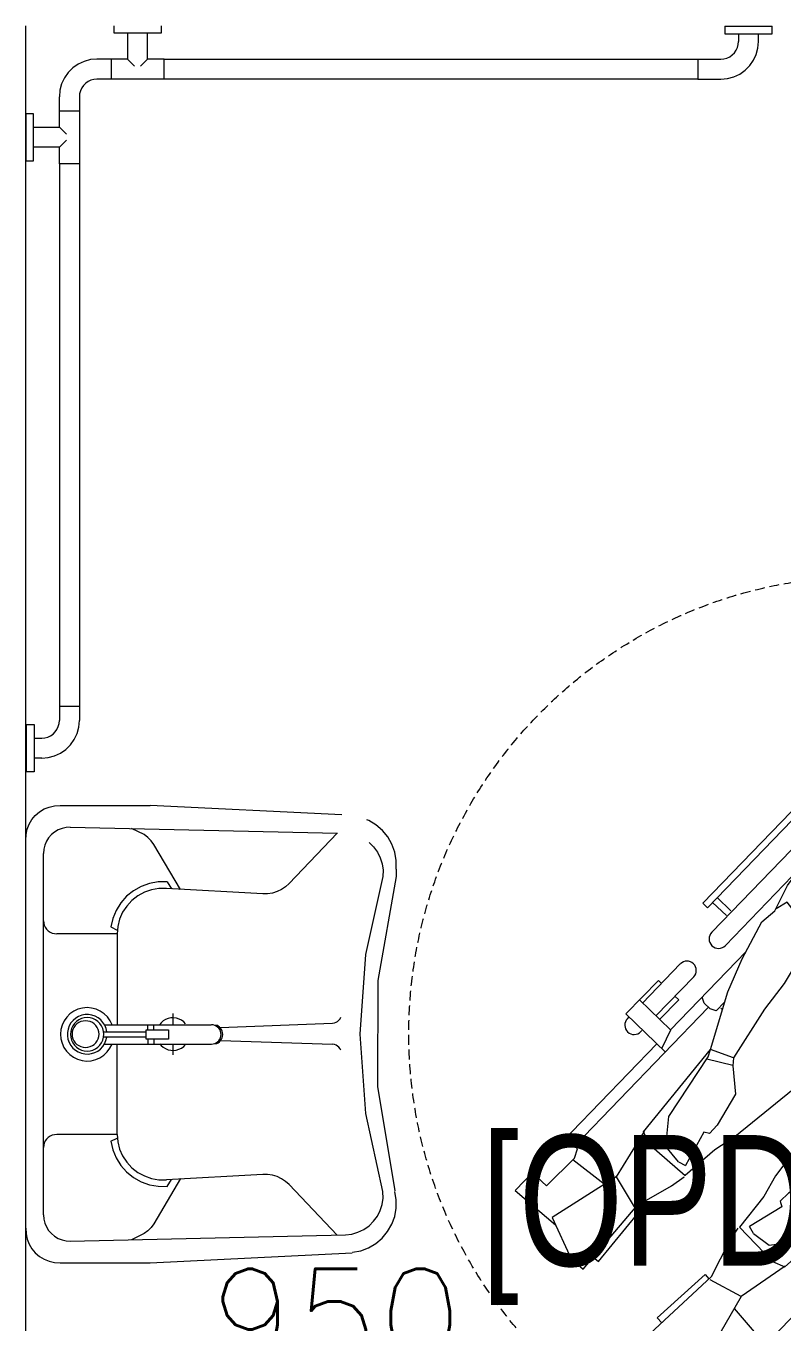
# Model space of a CAD drawing. Header units: millimetres. Extents: x -2143172 to 5255, y -610845 to 279739.
# Drawn here: x -1173454 to -1172297, y -574933 to -572948 of the extents above; entities that cross this region are included whole.
import ezdxf

# ---------------------------------------------------------------- set-up
doc = ezdxf.new("R2010")
doc.units = ezdxf.units.MM
doc.header["$LTSCALE"] = 30
doc.linetypes.add('TRATTEGGIATA', pattern=[0.75, 0.5, -0.25])
doc.layers.get('0').update_dxf_attribs({"lineweight": 5})
doc.layers.get('Defpoints').update_dxf_attribs({"lineweight": 5})
for name, color, linetype, lineweight in [('72_EGR_BASE_TEXT', 7, 'Continuous', 5), ('dims.', 152, 'Continuous', 5), ('LOADING', 163, 'Continuous', 5), ('SANIT', 250, 'Continuous', 5), ('Walls', 32, 'Continuous', 5)]:
    doc.layers.add(name, color=color, linetype=linetype, lineweight=lineweight)
doc.styles.add('SIMPLEX', font='SIMPLEX.shx', dxfattribs={"height": 150})
doc.styles.add('X3G_ENTITY_2587F9', font='swisscl.ttf', dxfattribs={"height": 200})
doc.dimstyles.new('Buk', dxfattribs={"dimtxt": 150, "dimasz": 50, "dimexe": 20, "dimexo": 25, "dimgap": 20, "dimtad": 1, "dimdec": 0, "dimrnd": 5, "dimdsep": 46, "dimtxsty": 'SIMPLEX', "dimcen": 0, "dimdle": 20, "dimclrd": 256, "dimclre": 256, "dimclrt": 256, "dimadec": 0, "dimazin": 0, "dimtfac": 0.0075, "dimtdec": 0, "dimtmove": 1, "dimatfit": 2, "dimldrblk": 'ARCHTICK', "dimfxl": 1, "dimtolj": 1, "dimtzin": 0, "dimlwd": -1, "dimlwe": -1, "dimarcsym": 0})

# ---------------------------------------------------------------- blocks, each defined once
blk = doc.blocks.new('*D575')
at = {"layer": 'Defpoints', "color": 0, "transparency": 16777216}
for p in [(-1172504, -575021.1), (-1173454, -575248.1), (-1172504, -575248.1)]:
    blk.add_point(p, dxfattribs=at)
at = {"layer": 'dims.', "linetype": 'Continuous', "transparency": 16777216}
for p, q in [((-1173454, -575223.1), (-1173454, -575001.1)), ((-1172504, -575223.1), (-1172504, -575001.1))]:
    blk.add_line(p, q, dxfattribs=at)
at = {"layer": 'dims.', "transparency": 16777216}
blk.add_line((-1173404, -575021.1), (-1172554, -575021.1), dxfattribs=at)
for points in [[(-1173404, -575012.7), (-1173404, -575029.4), (-1173454, -575021.1)], [(-1172554, -575012.7), (-1172554, -575029.4), (-1172504, -575021.1)]]:
    blk.add_solid(points, dxfattribs=at)
at = {"layer": 'dims.', "transparency": 16777216, "insert": (-1172979, -574926.1), "char_height": 150, "attachment_point": 5, "style": 'SIMPLEX'}
blk.add_mtext('\\A1;950', dxfattribs=at)
blk = doc.blocks.new('_ArchTick')
at = {"color": 0, "linetype": 'ByBlock', "const_width": 0.15}
blk.add_lwpolyline([(-0.5, -0.5), (0.5, 0.5)], dxfattribs=at)
blk = doc.blocks.new('Wheelchair')
for p, q in [((9688.8, 4580.4), (9636.3, 4519)), ((9688.8, 4580.4), (9913.2, 4363.8)), ((9695.9, 4532.4), (9716, 4554.1)), ((9647.3, 4524.1), (9584.2, 4494.7)), ((9709.9, 4426.2), (9647.3, 4524.1)), ((9695.9, 4532.4), (9738.4, 4489.9)), ((9762.6, 4492.4), (9766.7, 4505.2)), ((9584.2, 4494.7), (9568.2, 4476.7)), ((9698.4, 4444.2), (9735.9, 4492.5)), ((9738.4, 4489.9), (9752.5, 4485)), ((9752.5, 4485), (9762.6, 4492.4)), ((9968.8, 4285), (9757.7, 4488.8)), ((9568.2, 4476.7), (9665.9, 4393.6)), ((9586.8, 4461), (9580.1, 4453.2)), ((9580.1, 4453.2), (9656.4, 4390)), ((9709.9, 4426.2), (9663.7, 4398.5)), ((9779.1, 4383.2), (9709.9, 4426.2)), ((9900.5, 4350.6), (9959.2, 4411.4)), ((9951.7, 4408.7), (9954.5, 4406)), ((9959.2, 4411.4), (10010.4, 4361.2)), ((9656.4, 4390), (9661.8, 4397.1)), ((9665.9, 4393.6), (9695.8, 4341.1)), ((9933.8, 4386.5), (9932, 4388.3)), ((9934.6, 4342.8), (9980.6, 4390.4)), ((9975.8, 4385.5), (10035.6, 4327.8)), ((9452.6, 4357.1), (9469.8, 4373.8)), ((9469.8, 4373.8), (9557.2, 4280)), ((9759.9, 4375.2), (9711.9, 4320.3)), ((9759.9, 4375.2), (9778.4, 4384.2)), ((9778.4, 4384.2), (9904.8, 4281.6)), ((9426, 4292.7), (9452.6, 4357.1)), ((9486.4, 4356), (9493.9, 4363)), ((9493.9, 4363), (9560.4, 4289.7)), ((9732.8, 4330.6), (9756, 4349.7)), ((9756, 4349.7), (9802, 4345.5)), ((9802, 4345.5), (9893.6, 4285.1)), ((9934.3, 4342.8), (9906.5, 4356.1)), ((9950.7, 4359.5), (9980.6, 4330.3)), ((10015.9, 4307.3), (9956.1, 4365)), ((10010.4, 4361.2), (10005.8, 4356.5)), ((9695.8, 4341.1), (9709.9, 4321.7)), ((9732.8, 4330.6), (9727.3, 4319.9)), ((9934.7, 4342.9), (10054.3, 4227.4)), ((9980.6, 4330.3), (9986.1, 4336)), ((9751.1, 4275.1), (9711.9, 4320.3)), ((9778.1, 4291.7), (9727.3, 4319.9)), ((9371.6, 4248.8), (9430.7, 4303.9)), ((9526.6, 4234.6), (9426, 4292.7)), ((9560.4, 4289.7), (9553.6, 4283.9)), ((9775.8, 4283), (9778.1, 4291.7)), ((9890.5, 4287.2), (9880.7, 4247.5)), ((9966.8, 4282.3), (9975.4, 4291.3)), ((9975.4, 4291.3), (9984.9, 4294.4)), ((10121.6, 4286.3), (10128.5, 4293.5)), ((10121.6, 4286.3), (10499.3, 3921.8)), ((10128.5, 4293.5), (10506.2, 3929)), ((9526.6, 4234.6), (9552.2, 4282)), ((9557.2, 4280), (9611, 4252.4)), ((9770.8, 4244.3), (9751.1, 4275.1)), ((9789, 4271.5), (9775.8, 4283)), ((9836.1, 4243.1), (9789, 4271.5)), ((9891.8, 4246.6), (9904.8, 4281.6)), ((9893.6, 4285.1), (9904.8, 4281.6)), ((9904.8, 4281.6), (9992.8, 4255.2)), ((9964, 4272.7), (9966.8, 4282.3)), ((9977.3, 4259.9), (9964, 4272.7)), ((10489.5, 3888.5), (10084.1, 4279.7)), ((10129.9, 4278.3), (10109.5, 4257.2)), ((10137.1, 4271.4), (10116.7, 4250.3)), ((9371.6, 4248.8), (9598.1, 4034.2)), ((9611, 4252.4), (9631.1, 4239.2)), ((9879.4, 4247.6), (9836.1, 4243.1)), ((9891.8, 4246.6), (9879.4, 4247.6)), ((9966.5, 4198.9), (9891.8, 4246.6)), ((9967.7, 4265.7), (9965.5, 4263.4)), ((9992.8, 4255.2), (10043.4, 4233.2)), ((10183.1, 4143.7), (10063.9, 4258.7)), ((9419.9, 4243.9), (9399.1, 4222.7)), ((9419.9, 4243.9), (9464.3, 4203.2)), ((9508.1, 4245.3), (9461.6, 4205.7)), ((9572.7, 4167.4), (9526.6, 4234.6)), ((9579.9, 4186.9), (9632.5, 4237.3)), ((9679.4, 4200.1), (9632.5, 4237.3)), ((9989.6, 3975.8), (9770.8, 4244.3)), ((10043.4, 4233.2), (10099.8, 4203.2)), ((9623.1, 4216), (9605.2, 4191.9)), ((9623.1, 4216), (9633.6, 4221.9)), ((9664, 4172.4), (9633.6, 4221.9)), ((9469.8, 4189.4), (9462.9, 4179)), ((9464.3, 4203.2), (9469.8, 4189.4)), ((9579.9, 4186.9), (9571.7, 4168)), ((9605.2, 4191.9), (9611.4, 4146.2)), ((9711.1, 4181.9), (9679.4, 4200.1)), ((10005.5, 4168.6), (9966.5, 4198.9)), ((10099.8, 4203.2), (10116.9, 4183)), ((9462.9, 4179), (9450.3, 4174.3)), ((9679.2, 3982.3), (9466.2, 4184.1)), ((9571.7, 4168), (9679.8, 4046.3)), ((9672.6, 4175.1), (9664, 4172.4)), ((9684.7, 4162.4), (9672.6, 4175.1)), ((9989.1, 3975.3), (9711.1, 4181.9)), ((10047.5, 4143.9), (10005.5, 4168.6)), ((10116.9, 4183), (10155.6, 4163.8)), ((10130.2, 4164), (10120, 4181.2)), ((9715.1, 4116.7), (9684.7, 4162.4)), ((10087.4, 4131), (10130.2, 4164)), ((10155.6, 4163.8), (10251.2, 4093.6)), ((9611.4, 4146.2), (9675.8, 4057.3)), ((9851.9, 4142.1), (9833.2, 4122.2)), ((9849, 4139.2), (9835.9, 4124.9)), ((10087.4, 4131), (10047.5, 4143.9)), ((10135, 4071.7), (10087.4, 4131)), ((9712.6, 4073.2), (9715.1, 4116.7)), ((9816.8, 4105.4), (9835.9, 4124.9)), ((10204.7, 4088.4), (10101.2, 3978.7)), ((10251.2, 4093.6), (10204.7, 4088.4)), ((10251.2, 4093.6), (10275.8, 4069.8)), ((9673.6, 4060.4), (9712.8, 4071.9)), ((9714.2, 4060.8), (9712.6, 4073.2)), ((10097.7, 4073.5), (9997.2, 3968.1)), ((10187.6, 4070.2), (10097.7, 4073.5)), ((10275.8, 4069.8), (10283, 4047)), ((9675.8, 4057.3), (9679.8, 4046.3)), ((9714.2, 4060.8), (9679.8, 4046.3)), ((9765.1, 3988.4), (9714.2, 4060.8)), ((9610.7, 4047.5), (9552.6, 3986.2)), ((9619.9, 4014.1), (9605.4, 4041.3)), ((9679.8, 4046.3), (9710.1, 3959.6)), ((10281.4, 4032.7), (10176, 3886.7)), ((10283, 4047), (10281.4, 4032.7)), ((10469.2, 3867.5), (10283.1, 4047.1)), ((9576.3, 4012.7), (9574.4, 4014.4)), ((9619.9, 4013.8), (9574.4, 3965.8)), ((9619.9, 4013.8), (9740.6, 3899.4)), ((10271, 4018.3), (10309.2, 3981.4)), ((9554.9, 3993.8), (9557.7, 3991.1)), ((9659, 3934.2), (9598.7, 3991.4)), ((9604, 3997), (9634.5, 3968.4)), ((9797.1, 3950.8), (9765.1, 3988.4)), ((10294.8, 3967.5), (10259.1, 4001.9)), ((9552.6, 3986.2), (9605, 3937.3)), ((9579.2, 3970.8), (9639.5, 3913.6)), ((9634.5, 3968.4), (9629, 3962.7)), ((9673.3, 3975.3), (9670.6, 3965.7)), ((9681.9, 3984.4), (9673.3, 3975.3)), ((9691.3, 3987.6), (9681.9, 3984.4)), ((9704.7, 3974.8), (9691.3, 3987.6)), ((9698.5, 3984.2), (9700.7, 3986.4)), ((9989.1, 3975.3), (9986.9, 3977.9)), ((10002.4, 3961.7), (9989.1, 3975.3)), ((10003.8, 3963), (10017, 3972.2)), ((10017, 3972.2), (10055.4, 3976.6)), ((10055.4, 3976.6), (10092.1, 3970.4)), ((10101.2, 3978.7), (10059.8, 3939.5)), ((10101.2, 3978.7), (10167.6, 3911)), ((10310.6, 3982.9), (10291.2, 3962.7)), ((10389.2, 3907.1), (10310.6, 3982.9)), ((9710.1, 3959.6), (9734.3, 3910)), ((9823.7, 3909.9), (9797.1, 3950.8)), ((9896.3, 3862.9), (9997.1, 3968)), ((10002.4, 3961.7), (9993.9, 3948)), ((9997.1, 3968.1), (9995.9, 3966.7)), ((10002.4, 3961.7), (10003.2, 3962.2)), ((10291.2, 3962.7), (10369.7, 3886.9)), ((9605, 3937.3), (9609.5, 3942)), ((9993.9, 3948), (9991.2, 3909.5)), ((10491.3, 3929.5), (10470.9, 3908.4)), ((10499.3, 3921.8), (10506.2, 3929)), ((9734.3, 3910), (9766.8, 3855.1)), ((9838.4, 3870.6), (9823.7, 3909.9)), ((9991.2, 3909.5), (9999, 3873.1)), ((9991.2, 3863.6), (10028.5, 3906.8)), ((10369.7, 3886.9), (10389.2, 3907.1)), ((9830, 3774.5), (9709.7, 3888.4)), ((9838.4, 3870.6), (9807.3, 3826.4)), ((9899.8, 3825.8), (9838.4, 3870.6)), ((9689.7, 3867.2), (10098.6, 3479.7)), ((9766.8, 3855.1), (9787.8, 3838.9)), ((9886.2, 3755.3), (9991.2, 3863.6)), ((9903.6, 3773.2), (9896.3, 3862.9)), ((9991.2, 3863.6), (10061.7, 3800.3)), ((9684.7, 3829.6), (9677.9, 3822.3)), ((9684.7, 3829.6), (10065.8, 3468.5)), ((9693.1, 3821.6), (9713.3, 3842.9)), ((9700.4, 3814.7), (9720.5, 3836)), ((9787.8, 3838.9), (9808.6, 3801)), ((9807.3, 3826.4), (9789.7, 3835.8)), ((9677.9, 3822.3), (10058.9, 3461.2)), ((9808.6, 3801), (9883.1, 3708.7)), ((9945.2, 3681.2), (10086.4, 3793)), ((9883.1, 3708.7), (9886.2, 3755.3)), ((9883.1, 3708.7), (9907.9, 3685.2)), ((9959.2, 3692.3), (9997.7, 3655.7)), ((10011, 3670.7), (9975, 3704.8)), ((9907.9, 3685.2), (9931, 3679)), ((10118.7, 3500.9), (9930.9, 3678.8)), ((9931, 3679), (9945.2, 3681.2)), ((9996.3, 3654.2), (10015.6, 3674.6)), ((10015.6, 3674.6), (10094.8, 3599.5)), ((10075.5, 3579.1), (9996.3, 3654.2)), ((10094.8, 3599.5), (10075.5, 3579.1)), ((10057.7, 3476.1), (10077.9, 3497.4)), ((10065.8, 3468.5), (10058.9, 3461.2))]:
    blk.add_line(p, q)
at = {"color": 30, "linetype": 'TRATTEGGIATA'}
blk.add_circle((9928.9, 4043.3), 700, dxfattribs=at)
for centre, radius, start, end in [((9941.8, 4398.5), 14.2, 46.0147, 226.0147), ((10025.7, 4317.5), 14.2, 226.0147, 46.0147), ((10074, 4269.2), 14.6, 46.0147, 226.0147), ((9564.6, 4004.1), 14.2, 46.5424, 226.5424), ((9694.4, 4260), 626.4, 320.2511, 335.2615), ((9694.4, 4260), 616.4, 321.5411, 333.0972), ((9649.3, 3923.9), 14.2, 226.5424, 46.5424), ((10097.1, 3872.9), 80.1, 316.0147, 28.3763), ((9699.7, 3877.8), 14.6, 46.5424, 226.5424), ((10479.4, 3878), 14.6, 226.0147, 46.0147), ((10096.6, 3872.4), 80.1, 244.1807, 316.5424), ((9692, 4257.4), 626.4, 297.2956, 312.306), ((9692, 4257.4), 616.4, 299.4599, 311.0159), ((10108.7, 3490.3), 14.6, 226.5424, 46.5424)]:
    blk.add_arc(centre, radius, start, end)

msp = doc.modelspace()

# ---------------------------------------------------------------- linework, layer by layer
at = {"layer": 'SANIT'}
for p, q in [((-1173319.2, -572959.8, 0.1), (-1173319.2, -572948.1, 0.1)), ((-1173247.2, -572959.8, 0.1), (-1173319.2, -572959.8, 0.1)), ((-1173298.5, -572959.8, 0.1), (-1173298.5, -572999.2, 0.1)), ((-1173267.9, -572999.2, 0.1), (-1173267.9, -572959.8, 0.1)), ((-1173247.2, -572948.1, 0.1), (-1173247.2, -572959.8, 0.1)), ((-1172384.1, -572948.9, 0.1), (-1172312.1, -572948.9, 0.1)), ((-1172384.1, -572948.9, 0.1), (-1172384.1, -572960.6, 0.1)), ((-1172384.1, -572960.6, 0.1), (-1172312.1, -572960.6, 0.1)), ((-1172363.4, -572960.6, 0.1), (-1172363.4, -572972.3, 0.1)), ((-1172332.8, -572972.3, 0.1), (-1172332.8, -572960.6, 0.1)), ((-1172312.1, -572960.6, 0.1), (-1172312.1, -572948.9, 0.1)), ((-1172367, -572985.8, 0.1), (-1172365, -572981.5, 0.1)), ((-1172365, -572981.5, 0.1), (-1172363.8, -572976.9, 0.1)), ((-1172363.8, -572976.9, 0.1), (-1172363.4, -572972.3, 0.1)), ((-1172333.6, -572982.3, 0.1), (-1172332.8, -572972.3, 0.1)), ((-1173355.3, -573000.1, 0.1), (-1173365, -573002.7, 0.1)), ((-1173345.3, -572999.2, 0.1), (-1173355.3, -573000.1, 0.1)), ((-1173323.7, -572999.2, 0.1), (-1173345.3, -572999.2, 0.1)), ((-1173323.7, -572999.2, 0.1), (-1173323.7, -573029.8, 0.1)), ((-1173298.5, -572999.2, 0.1), (-1173323.7, -572999.2, 0.1)), ((-1173298.5, -572999.2, 0.1), (-1173287.7, -573010, 0.1)), ((-1173267.9, -572999.2, 0.1), (-1173278.7, -573010, 0.1)), ((-1173242.7, -572999.2, 0.1), (-1173267.9, -572999.2, 0.1)), ((-1173242.7, -573029.8, 0.1), (-1173242.7, -572999.2, 0.1)), ((-1173242.7, -572999.2, 0.1), (-1172425.5, -572999.3, 0.1)), ((-1172425.5, -572999.3, 0.1), (-1172425.5, -573029.9, 0.1)), ((-1172425.5, -572999.3, 0.1), (-1172390.4, -572999.3, 0.1)), ((-1172390.4, -572999.3, 0.1), (-1172385.7, -572998.8, 0.1)), ((-1172385.7, -572998.8, 0.1), (-1172381.1, -572997.6, 0.1)), ((-1172381.1, -572997.6, 0.1), (-1172376.9, -572995.6, 0.1)), ((-1172376.9, -572995.6, 0.1), (-1172373, -572992.9, 0.1)), ((-1172373, -572992.9, 0.1), (-1172369.7, -572989.6, 0.1)), ((-1172369.7, -572989.6, 0.1), (-1172367, -572985.8, 0.1)), ((-1172346.2, -573009.3, 0.1), (-1172340.5, -573001.1, 0.1)), ((-1172340.5, -573001.1, 0.1), (-1172336.2, -572992, 0.1)), ((-1172336.2, -572992, 0.1), (-1172333.6, -572982.3, 0.1)), ((-1173389.4, -573019.8, 0.1), (-1173395.2, -573028, 0.1)), ((-1173382.3, -573012.7, 0.1), (-1173389.4, -573019.8, 0.1)), ((-1173374.1, -573007, 0.1), (-1173382.3, -573012.7, 0.1)), ((-1173365, -573002.7, 0.1), (-1173374.1, -573007, 0.1)), ((-1172361.6, -573022.1, 0.1), (-1172353.3, -573016.4, 0.1)), ((-1172353.3, -573016.4, 0.1), (-1172346.2, -573009.3, 0.1)), ((-1173399.4, -573037.1, 0.1), (-1173402, -573046.8, 0.1)), ((-1173395.2, -573028, 0.1), (-1173399.4, -573037.1, 0.1)), ((-1173366, -573039.5, 0.1), (-1173368.7, -573043.3, 0.1)), ((-1173362.6, -573036.2, 0.1), (-1173366, -573039.5, 0.1)), ((-1173358.8, -573033.5, 0.1), (-1173362.6, -573036.2, 0.1)), ((-1173354.5, -573031.5, 0.1), (-1173358.8, -573033.5, 0.1)), ((-1173350, -573030.3, 0.1), (-1173354.5, -573031.5, 0.1)), ((-1173345.3, -573029.8, 0.1), (-1173350, -573030.3, 0.1)), ((-1172425.5, -573029.9, 0.1), (-1173345.3, -573029.8, 0.1)), ((-1172425.5, -573029.9, 0.1), (-1172390.4, -573029.9, 0.1)), ((-1172390.4, -573029.9, 0.1), (-1172380.4, -573029, 0.1)), ((-1172380.4, -573029, 0.1), (-1172370.7, -573026.4, 0.1)), ((-1172370.7, -573026.4, 0.1), (-1172361.6, -573022.1, 0.1)), ((-1173402, -573046.8, 0.1), (-1173402.9, -573056.8, 0.1)), ((-1173402.9, -573078.4, 0.1), (-1173402.9, -573056.8, 0.1)), ((-1173371.9, -573052.2, 0.1), (-1173372.3, -573056.8, 0.1)), ((-1173372.3, -573056.8, 0.1), (-1173372.3, -573159.4, 0.1)), ((-1173370.7, -573047.6, 0.1), (-1173371.9, -573052.2, 0.1)), ((-1173368.7, -573043.3, 0.1), (-1173370.7, -573047.6, 0.1)), ((-1173402.9, -573103.6, 0.1), (-1173402.9, -573078.4, 0.1)), ((-1173402.9, -573078.4, 0.1), (-1173372.3, -573078.4, 0.1)), ((-1173442.3, -573082.9, 0.1), (-1173454, -573082.9, 0.1)), ((-1173454, -573082.9, 0.1), (-1173454, -573154.9, 0.1)), ((-1173442.3, -573154.9, 0.1), (-1173442.3, -573082.9, 0.1)), ((-1173442.3, -573103.6, 0.1), (-1173402.9, -573103.6, 0.1)), ((-1173402.9, -573103.6, 0.1), (-1173392.1, -573114.4, 0.1)), ((-1173402.9, -573134.2, 0.1), (-1173442.3, -573134.2, 0.1)), ((-1173402.9, -573134.2, 0.1), (-1173392.1, -573123.4, 0.1)), ((-1173402.9, -573159.4, 0.1), (-1173402.9, -573134.2, 0.1)), ((-1173454, -573154.9, 0.1), (-1173442.3, -573154.9, 0.1)), ((-1173372.3, -573159.4, 0.1), (-1173402.9, -573159.4, 0.1)), ((-1173402.9, -573159.4, 0.1), (-1173402.9, -573990.2, 0.1)), ((-1173372.3, -573159.4, 0.1), (-1173372.3, -573990.2, 0.1)), ((-1173402.9, -573990.2, 0.1), (-1173402.9, -574011.8, 0.1)), ((-1173372.3, -573990.2, 0.1), (-1173402.7, -573990.2, 0.1)), ((-1173372.3, -573990.2, 0.1), (-1173372.3, -574011.8, 0.1)), ((-1173403.3, -574016.5, 0.1), (-1173402.9, -574011.8, 0.1)), ((-1173373.2, -574021.8, 0.1), (-1173372.3, -574011.8, 0.1)), ((-1173453.3, -574090.1, 0.1), (-1173453.3, -574018.1, 0.1)), ((-1173453.3, -574018.1, 0.1), (-1173441.6, -574018.1, 0.1)), ((-1173441.6, -574018.1, 0.1), (-1173441.6, -574090.1, 0.1)), ((-1173416.4, -574035.2, 0.1), (-1173412.5, -574032.5, 0.1)), ((-1173412.5, -574032.5, 0.1), (-1173409.2, -574029.1, 0.1)), ((-1173409.2, -574029.1, 0.1), (-1173406.5, -574025.3, 0.1)), ((-1173406.5, -574025.3, 0.1), (-1173404.5, -574021, 0.1)), ((-1173404.5, -574021, 0.1), (-1173403.3, -574016.5, 0.1)), ((-1173380, -574040.6, 0.1), (-1173375.8, -574031.5, 0.1)), ((-1173375.8, -574031.5, 0.1), (-1173373.2, -574021.8, 0.1)), ((-1173441.6, -574038.8, 0.1), (-1173429.9, -574038.8, 0.1)), ((-1173429.9, -574038.8, 0.1), (-1173425.2, -574038.4, 0.1)), ((-1173425.2, -574038.4, 0.1), (-1173420.7, -574037.2, 0.1)), ((-1173420.7, -574037.2, 0.1), (-1173416.4, -574035.2, 0.1)), ((-1173392.9, -574055.9, 0.1), (-1173385.8, -574048.8, 0.1)), ((-1173385.8, -574048.8, 0.1), (-1173380, -574040.6, 0.1)), ((-1173429.9, -574069.4, 0.1), (-1173441.6, -574069.4, 0.1)), ((-1173429.9, -574069.4, 0.1), (-1173419.9, -574068.5, 0.1)), ((-1173419.9, -574068.5, 0.1), (-1173410.2, -574065.9, 0.1)), ((-1173410.2, -574065.9, 0.1), (-1173401.1, -574061.7, 0.1)), ((-1173401.1, -574061.7, 0.1), (-1173392.9, -574055.9, 0.1)), ((-1173441.6, -574090.1, 0.1), (-1173453.3, -574090.1, 0.1)), ((-1173439.7, -574157, 0.1), (-1173433.3, -574151.5, 0.1)), ((-1173433.3, -574151.5, 0.1), (-1173426.2, -574147.2, 0.1)), ((-1173426.2, -574147.2, 0.1), (-1173418.4, -574144.2, 0.1)), ((-1173418.4, -574144.2, 0.1), (-1173410.1, -574142.4, 0.1)), ((-1173410.1, -574142.4, 0.1), (-1173401.7, -574142, 0.1)), ((-1173401.7, -574142, 0.1), (-1173263.7, -574142, 0.1)), ((-1172970.3, -574156.4, 0.1), (-1173263.7, -574142, 0.1)), ((-1173452.2, -574178.2, 0.1), (-1173449.3, -574170.5, 0.1)), ((-1173449.3, -574170.5, 0.1), (-1173445.1, -574163.3, 0.1)), ((-1173445.1, -574163.3, 0.1), (-1173439.7, -574157, 0.1)), ((-1172929.4, -574164.9, 0.1), (-1172932.2, -574163.9, 0.1)), ((-1172918.3, -574171.5, 0.1), (-1172929.4, -574164.9, 0.1)), ((-1172908.4, -574180, 0.1), (-1172918.3, -574171.5, 0.1)), ((-1173454, -574194.7, 0.1), (-1173453.8, -574186.4, 0.1)), ((-1173453.8, -574186.4, 0.1), (-1173452.2, -574178.2, 0.1)), ((-1173419.3, -574191.3, 0.1), (-1173422.7, -574196.7, 0.1)), ((-1173415.1, -574186.5, 0.1), (-1173419.3, -574191.3, 0.1)), ((-1173410.2, -574182.5, 0.1), (-1173415.1, -574186.5, 0.1)), ((-1173404.8, -574179.2, 0.1), (-1173410.2, -574182.5, 0.1)), ((-1173398.8, -574176.9, 0.1), (-1173404.8, -574179.2, 0.1)), ((-1173392.6, -574175.5, 0.1), (-1173398.8, -574176.9, 0.1)), ((-1173386.3, -574175.1, 0.1), (-1173392.6, -574175.5, 0.1)), ((-1173386.3, -574175.1, 0.1), (-1172977.1, -574184.2, 0.1)), ((-1173272.9, -574186.5, 0.1), (-1173292.3, -574177.2, 0.1)), ((-1173267.3, -574190.7, 0.1), (-1173272.9, -574186.5, 0.1)), ((-1173262.4, -574195.8, 0.1), (-1173267.3, -574190.7, 0.1)), ((-1172977.6, -574184.2, 0.1), (-1173051.4, -574261.5, 0.1)), ((-1172900.2, -574190, 0.1), (-1172908.4, -574180, 0.1)), ((-1172893.8, -574201.2, 0.1), (-1172900.2, -574190, 0.1)), ((-1173426.6, -574208.8, 0.1), (-1173427.2, -574215.1, 0.1)), ((-1173425.1, -574202.6, 0.1), (-1173426.6, -574208.8, 0.1)), ((-1173422.7, -574196.7, 0.1), (-1173425.1, -574202.6, 0.1)), ((-1173258.4, -574201.5, 0.1), (-1173262.4, -574195.8, 0.1)), ((-1173217.4, -574270.7, 0.1), (-1173258.4, -574201.5, 0.1)), ((-1172928.9, -574198.5, 0.1), (-1172921.9, -574205.3, 0.1)), ((-1172921.9, -574205.3, 0.1), (-1172916.1, -574213.2, 0.1)), ((-1172889.4, -574213.4, 0.1), (-1172893.8, -574201.2, 0.1)), ((-1173427.2, -574768.6, 0.1), (-1173427.2, -574215.1, 0.1)), ((-1172916.1, -574213.2, 0.1), (-1172911.7, -574221.9, 0.1)), ((-1172911.7, -574221.9, 0.1), (-1172908.8, -574231.1, 0.1)), ((-1172908.8, -574231.1, 0.1), (-1172907.4, -574240.7, 0.1)), ((-1172887.2, -574226.2, 0.1), (-1172889.4, -574213.4, 0.1)), ((-1172887.2, -574239.2, 0.1), (-1172887.2, -574226.2, 0.1)), ((-1172907.6, -574250.5, 0.1), (-1172934.1, -574369.8, 0.1)), ((-1172887.3, -574250.4, 0.1), (-1172915.2, -574410, 0.1)), ((-1172907.4, -574240.7, 0.1), (-1172907.6, -574250.5, 0.1)), ((-1172887.2, -574239.2, 0.1), (-1172887.3, -574250.4, 0.1)), ((-1173277.6, -574265.9, 0.1), (-1173289.4, -574272.5, 0.1)), ((-1173264.9, -574261.3, 0.1), (-1173277.6, -574265.9, 0.1)), ((-1173261.9, -574270.9, 0.1), (-1173272.8, -574274.7, 0.1)), ((-1173251.5, -574258.9, 0.1), (-1173264.9, -574261.3, 0.1)), ((-1173250.5, -574268.8, 0.1), (-1173261.9, -574270.9, 0.1)), ((-1173238, -574258.7, 0.1), (-1173251.5, -574258.9, 0.1)), ((-1173238.9, -574268.7, 0.1), (-1173250.5, -574268.8, 0.1)), ((-1173091.6, -574277.1, 0.1), (-1173238.9, -574268.7, 0.1)), ((-1173238, -574258.7, 0.1), (-1173231.2, -574269.2, 0.1)), ((-1173063, -574270.6, 0.1), (-1173069.7, -574273.7, 0.1)), ((-1173056.9, -574266.4, 0.1), (-1173063, -574270.6, 0.1)), ((-1173051.4, -574261.5, 0.1), (-1173056.9, -574266.4, 0.1)), ((-1173308.8, -574291, 0.1), (-1173315.9, -574302.4, 0.1)), ((-1173299.9, -574280.9, 0.1), (-1173308.8, -574291, 0.1)), ((-1173289.4, -574272.5, 0.1), (-1173299.9, -574280.9, 0.1)), ((-1173292, -574287.3, 0.1), (-1173299.8, -574295.8, 0.1)), ((-1173283, -574280.2, 0.1), (-1173292, -574287.3, 0.1)), ((-1173272.8, -574274.7, 0.1), (-1173283, -574280.2, 0.1)), ((-1173084.2, -574277, 0.1), (-1173091.6, -574277.1, 0.1)), ((-1173076.8, -574275.9, 0.1), (-1173084.2, -574277, 0.1)), ((-1173069.7, -574273.7, 0.1), (-1173076.8, -574275.9, 0.1)), ((-1173315.9, -574302.4, 0.1), (-1173321, -574314.8, 0.1)), ((-1173306.1, -574305.4, 0.1), (-1173310.7, -574315.8, 0.1)), ((-1173299.8, -574295.8, 0.1), (-1173306.1, -574305.4, 0.1)), ((-1173427.2, -574318.3, 0.1), (-1173426.8, -574321.8, 0.1)), ((-1173426.8, -574321.8, 0.1), (-1173425.9, -574325.1, 0.1)), ((-1173425.9, -574325.1, 0.1), (-1173424.4, -574328.3, 0.1)), ((-1173424.4, -574328.3, 0.1), (-1173422.4, -574331.1, 0.1)), ((-1173422.4, -574331.1, 0.1), (-1173419.9, -574333.6, 0.1)), ((-1173321, -574314.8, 0.1), (-1173323.9, -574327.8, 0.1)), ((-1173323.9, -574327.8, 0.1), (-1173314.3, -574332.8, 0.1)), ((-1173313.5, -574326.9, 0.1), (-1173314.5, -574338.3, 0.1)), ((-1173310.7, -574315.8, 0.1), (-1173313.5, -574326.9, 0.1)), ((-1173419.9, -574333.6, 0.1), (-1173417, -574335.6, 0.1)), ((-1173417, -574335.6, 0.1), (-1173413.8, -574337.1, 0.1)), ((-1173413.8, -574337.1, 0.1), (-1173410.4, -574338, 0.1)), ((-1173410.4, -574338, 0.1), (-1173406.9, -574338.3, 0.1)), ((-1173314.5, -574338.3, 0.1), (-1173406.9, -574338.3, 0.1)), ((-1173314.5, -574338.3, 0.1), (-1173314.5, -574477.5, 0.1)), ((-1172934.1, -574369.8, 0.1), (-1172943, -574491.7, 0.1)), ((-1172915.2, -574410, 0.1), (-1172916, -574572.1, 0.1)), ((-1173391.6, -574465.8, 0.1), (-1173395.6, -574471.6, 0.1)), ((-1173386.6, -574460.8, 0.1), (-1173391.6, -574465.8, 0.1)), ((-1173380.8, -574456.8, 0.1), (-1173386.6, -574460.8, 0.1)), ((-1173377.9, -574467.4, 0.1), (-1173381.9, -574470.8, 0.1)), ((-1173374.4, -574453.8, 0.1), (-1173380.8, -574456.8, 0.1)), ((-1173373.4, -574464.8, 0.1), (-1173377.9, -574467.4, 0.1)), ((-1173373, -574469.9, 0.1), (-1173376.6, -574472.5, 0.1)), ((-1173367.6, -574451.9, 0.1), (-1173374.4, -574453.8, 0.1)), ((-1173368.6, -574462.9, 0.1), (-1173373.4, -574464.8, 0.1)), ((-1173369, -574468, 0.1), (-1173373, -574469.9, 0.1)), ((-1173364.7, -574466.9, 0.1), (-1173369, -574468, 0.1)), ((-1173363.5, -574462, 0.1), (-1173368.6, -574462.9, 0.1)), ((-1173360.5, -574451.3, 0.1), (-1173367.6, -574451.9, 0.1)), ((-1173360.3, -574466.5, 0.1), (-1173364.7, -574466.9, 0.1)), ((-1173358.3, -574461.9, 0.1), (-1173363.5, -574462, 0.1)), ((-1173353.5, -574451.9, 0.1), (-1173360.5, -574451.3, 0.1)), ((-1173355.9, -574466.9, 0.1), (-1173360.3, -574466.5, 0.1)), ((-1173353.1, -574462.7, 0.1), (-1173358.3, -574461.9, 0.1)), ((-1173351.7, -574468, 0.1), (-1173355.9, -574466.9, 0.1)), ((-1173346.6, -574453.7, 0.1), (-1173353.5, -574451.9, 0.1)), ((-1173348.2, -574464.3, 0.1), (-1173353.1, -574462.7, 0.1)), ((-1173347.7, -574469.9, 0.1), (-1173351.7, -574468, 0.1)), ((-1173343.7, -574466.8, 0.1), (-1173348.2, -574464.3, 0.1)), ((-1173344, -574472.5, 0.1), (-1173347.7, -574469.9, 0.1)), ((-1173340.2, -574456.6, 0.1), (-1173346.6, -574453.7, 0.1)), ((-1173339.6, -574470, 0.1), (-1173343.7, -574466.8, 0.1)), ((-1173334.4, -574460.6, 0.1), (-1173340.2, -574456.6, 0.1)), ((-1173336.1, -574473.9, 0.1), (-1173339.6, -574470, 0.1)), ((-1173329.3, -574465.5, 0.1), (-1173334.4, -574460.6, 0.1)), ((-1173325.2, -574471.3, 0.1), (-1173329.3, -574465.5, 0.1)), ((-1173240.3, -574469.5, 0.1), (-1173243.9, -574471.7, 0.1)), ((-1173236.3, -574467.9, 0.1), (-1173240.3, -574469.5, 0.1)), ((-1173232.2, -574467.1, 0.1), (-1173236.3, -574467.9, 0.1)), ((-1173228, -574466.9, 0.1), (-1173232.2, -574467.1, 0.1)), ((-1173229, -574460.1, 0.1), (-1173229, -574477.5, 0.1)), ((-1173223.7, -574467.4, 0.1), (-1173228, -574466.9, 0.1)), ((-1173219.7, -574468.7, 0.1), (-1173223.7, -574467.4, 0.1)), ((-1173215.9, -574470.6, 0.1), (-1173219.7, -574468.7, 0.1)), ((-1172975, -574470.5, 0.1), (-1172973.2, -574468.3, 0.1)), ((-1172973.2, -574468.3, 0.1), (-1172971.9, -574465.9, 0.1)), ((-1173400.5, -574484.8, 0.1), (-1173401.2, -574491.9, 0.1)), ((-1173398.6, -574478, 0.1), (-1173400.5, -574484.8, 0.1)), ((-1173395.6, -574471.6, 0.1), (-1173398.6, -574478, 0.1)), ((-1173390.5, -574489.2, 0.1), (-1173390.6, -574494.4, 0.1)), ((-1173389.6, -574484.1, 0.1), (-1173390.5, -574489.2, 0.1)), ((-1173387.8, -574479.3, 0.1), (-1173389.6, -574484.1, 0.1)), ((-1173385.2, -574474.8, 0.1), (-1173387.8, -574479.3, 0.1)), ((-1173385.3, -574487.7, 0.1), (-1173385.7, -574492.1, 0.1)), ((-1173384.1, -574483.4, 0.1), (-1173385.3, -574487.7, 0.1)), ((-1173381.9, -574470.8, 0.1), (-1173385.2, -574474.8, 0.1)), ((-1173382.3, -574479.3, 0.1), (-1173384.1, -574483.4, 0.1)), ((-1173383.2, -574488.3, 0.1), (-1173383.5, -574491.9, 0.1)), ((-1173382.2, -574484.9, 0.1), (-1173383.2, -574488.3, 0.1)), ((-1173379.7, -574475.6, 0.1), (-1173382.3, -574479.3, 0.1)), ((-1173380.7, -574481.7, 0.1), (-1173382.2, -574484.9, 0.1)), ((-1173378.6, -574478.8, 0.1), (-1173380.7, -574481.7, 0.1)), ((-1173376.6, -574472.5, 0.1), (-1173379.7, -574475.6, 0.1)), ((-1173376.1, -574476.2, 0.1), (-1173378.6, -574478.8, 0.1)), ((-1173373.1, -574474.2, 0.1), (-1173376.1, -574476.2, 0.1)), ((-1173369.8, -574472.7, 0.1), (-1173373.1, -574474.2, 0.1)), ((-1173366.3, -574471.8, 0.1), (-1173369.8, -574472.7, 0.1)), ((-1173362.8, -574471.5, 0.1), (-1173366.3, -574471.8, 0.1)), ((-1173359.2, -574471.8, 0.1), (-1173362.8, -574471.5, 0.1)), ((-1173355.7, -574472.7, 0.1), (-1173359.2, -574471.8, 0.1)), ((-1173352.4, -574474.2, 0.1), (-1173355.7, -574472.7, 0.1)), ((-1173349.4, -574476.2, 0.1), (-1173352.4, -574474.2, 0.1)), ((-1173346.9, -574478.8, 0.1), (-1173349.4, -574476.2, 0.1)), ((-1173344.8, -574481.7, 0.1), (-1173346.9, -574478.8, 0.1)), ((-1173343.3, -574484.9, 0.1), (-1173344.8, -574481.7, 0.1)), ((-1173340.9, -574475.6, 0.1), (-1173344, -574472.5, 0.1)), ((-1173342.3, -574488.3, 0.1), (-1173343.3, -574484.9, 0.1)), ((-1173342, -574491.9, 0.1), (-1173342.3, -574488.3, 0.1)), ((-1173338.4, -574479.3, 0.1), (-1173340.9, -574475.6, 0.1)), ((-1173336.5, -574483.4, 0.1), (-1173338.4, -574479.3, 0.1)), ((-1173335.4, -574487.7, 0.1), (-1173336.5, -574483.4, 0.1)), ((-1173333.3, -574478.3, 0.1), (-1173336.1, -574473.9, 0.1)), ((-1173335, -574492.1, 0.1), (-1173335.4, -574487.7, 0.1)), ((-1173335, -574488.1, 0.1), (-1173270, -574488.1, 0.1)), ((-1173333.8, -574477.5, 0.1), (-1173170.7, -574477.5, 0.1)), ((-1173331.4, -574483.1, 0.1), (-1173333.3, -574478.3, 0.1)), ((-1173330.3, -574488.1, 0.1), (-1173331.4, -574483.1, 0.1)), ((-1173322.2, -574477.6, 0.1), (-1173325.2, -574471.3, 0.1)), ((-1173270, -574485.2, 0.1), (-1173235.9, -574485.2, 0.1)), ((-1173270, -574499.5, 0.1), (-1173270, -574485.2, 0.1)), ((-1173267.3, -574485.2, 0.1), (-1173267.3, -574477.1, 0.1)), ((-1173258.4, -574485.2, 0.1), (-1173258.4, -574477.1, 0.1)), ((-1173247.1, -574474.5, 0.1), (-1173249.7, -574477.8, 0.1)), ((-1173243.9, -574471.7, 0.1), (-1173247.1, -574474.5, 0.1)), ((-1173235.9, -574485.2, 0.1), (-1173235.9, -574499.5, 0.1)), ((-1173212.5, -574473.1, 0.1), (-1173215.9, -574470.6, 0.1)), ((-1173209.6, -574476.2, 0.1), (-1173212.5, -574473.1, 0.1)), ((-1173167.6, -574477.7, 0.1), (-1173170.2, -574477.5, 0.1)), ((-1173165.1, -574478.4, 0.1), (-1173167.6, -574477.7, 0.1)), ((-1173165.3, -574478.3, 0.1), (-1173162.1, -574478.3, 0.1)), ((-1173162.7, -574479.5, 0.1), (-1173165.1, -574478.4, 0.1)), ((-1173160.6, -574481, 0.1), (-1173162.7, -574479.5, 0.1)), ((-1173159.9, -574479.5, 0.1), (-1173162.1, -574478.3, 0.1)), ((-1173158.8, -574482.8, 0.1), (-1173160.6, -574481, 0.1)), ((-1173157.9, -574481, 0.1), (-1173159.9, -574479.5, 0.1)), ((-1173157.3, -574484.9, 0.1), (-1173158.8, -574482.8, 0.1)), ((-1173156.1, -574482.9, 0.1), (-1173157.9, -574481, 0.1)), ((-1173156.2, -574487.3, 0.1), (-1173157.3, -574484.9, 0.1)), ((-1173157, -574481.5, 0.1), (-1172984.8, -574475.3, 0.1)), ((-1173155.6, -574489.8, 0.1), (-1173156.2, -574487.3, 0.1)), ((-1173154.7, -574485, 0.1), (-1173156.1, -574482.9, 0.1)), ((-1173155.3, -574492.3, 0.1), (-1173155.6, -574489.8, 0.1)), ((-1173153.7, -574487.3, 0.1), (-1173154.7, -574485, 0.1)), ((-1173153.1, -574489.8, 0.1), (-1173153.7, -574487.3, 0.1)), ((-1173152.9, -574492.3, 0.1), (-1173153.1, -574489.8, 0.1)), ((-1172984.7, -574475.3, 0.1), (-1172982, -574474.7, 0.1)), ((-1172982, -574474.7, 0.1), (-1172979.4, -574473.7, 0.1)), ((-1172979.4, -574473.7, 0.1), (-1172977, -574472.3, 0.1)), ((-1172977, -574472.3, 0.1), (-1172975, -574470.5, 0.1)), ((-1173401.2, -574491.9, 0.1), (-1173400.6, -574498.9, 0.1)), ((-1173400.6, -574498.9, 0.1), (-1173398.8, -574505.7, 0.1)), ((-1173398.8, -574505.7, 0.1), (-1173395.9, -574512.2, 0.1)), ((-1173390.6, -574494.4, 0.1), (-1173389.7, -574499.5, 0.1)), ((-1173389.7, -574499.5, 0.1), (-1173388, -574504.5, 0.1)), ((-1173388, -574504.5, 0.1), (-1173385.5, -574509, 0.1)), ((-1173385.7, -574492.1, 0.1), (-1173385.3, -574496.6, 0.1)), ((-1173385.5, -574509, 0.1), (-1173382.3, -574513.1, 0.1)), ((-1173385.3, -574496.6, 0.1), (-1173384.1, -574500.9, 0.1)), ((-1173384.1, -574500.9, 0.1), (-1173382.3, -574505, 0.1)), ((-1173383.5, -574491.9, 0.1), (-1173383.2, -574495.4, 0.1)), ((-1173383.2, -574495.4, 0.1), (-1173382.2, -574498.8, 0.1)), ((-1173382.3, -574505, 0.1), (-1173379.7, -574508.6, 0.1)), ((-1173382.2, -574498.8, 0.1), (-1173380.7, -574502.1, 0.1)), ((-1173380.7, -574502.1, 0.1), (-1173378.6, -574505, 0.1)), ((-1173379.7, -574508.6, 0.1), (-1173376.6, -574511.8, 0.1)), ((-1173378.6, -574505, 0.1), (-1173376.1, -574507.5, 0.1)), ((-1173376.1, -574507.5, 0.1), (-1173373.1, -574509.5, 0.1)), ((-1173373.1, -574509.5, 0.1), (-1173369.8, -574511, 0.1)), ((-1173355.7, -574511, 0.1), (-1173352.4, -574509.5, 0.1)), ((-1173352.4, -574509.5, 0.1), (-1173349.4, -574507.5, 0.1)), ((-1173349.4, -574507.5, 0.1), (-1173346.9, -574505, 0.1)), ((-1173346.9, -574505, 0.1), (-1173344.8, -574502.1, 0.1)), ((-1173344.8, -574502.1, 0.1), (-1173343.3, -574498.8, 0.1)), ((-1173344, -574511.8, 0.1), (-1173340.9, -574508.6, 0.1)), ((-1173343.3, -574498.8, 0.1), (-1173342.3, -574495.4, 0.1)), ((-1173342.3, -574495.4, 0.1), (-1173342, -574491.9, 0.1)), ((-1173340.9, -574508.6, 0.1), (-1173338.4, -574505, 0.1)), ((-1173338.4, -574505, 0.1), (-1173336.5, -574500.9, 0.1)), ((-1173336.5, -574500.9, 0.1), (-1173335.4, -574496.6, 0.1)), ((-1173336.5, -574510.9, 0.1), (-1173333.6, -574506.6, 0.1)), ((-1173335.4, -574496.6, 0.1), (-1173335, -574492.1, 0.1)), ((-1173335, -574496.1, 0.1), (-1173270, -574496.1, 0.1)), ((-1173334, -574507.1, 0.1), (-1173170.2, -574507.1, 0.1)), ((-1173333.6, -574506.6, 0.1), (-1173331.6, -574501.8, 0.1)), ((-1173331.6, -574501.8, 0.1), (-1173330.3, -574496.7, 0.1)), ((-1173330.3, -574496.7, 0.1), (-1173330.3, -574496.7, 0.1)), ((-1173325.5, -574513.5, 0.1), (-1173322.3, -574507.1, 0.1)), ((-1173322.3, -574507.1, 0.1), (-1173322.3, -574507.1, 0.1)), ((-1173314.5, -574645.5, 0.1), (-1173314.5, -574506.5, 0.1)), ((-1173235.9, -574499.5, 0.1), (-1173270, -574499.5, 0.1)), ((-1173267.3, -574499.5, 0.1), (-1173267.3, -574507.1, 0.1)), ((-1173258.4, -574499.5, 0.1), (-1173258.4, -574507.1, 0.1)), ((-1173249, -574506.5, 0.1), (-1173247.1, -574509.1, 0.1)), ((-1173247.1, -574509.1, 0.1), (-1173244, -574511.9, 0.1)), ((-1173229, -574506.5, 0.1), (-1173229, -574523.6, 0.1)), ((-1173212.6, -574510.7, 0.1), (-1173209.7, -574507.7, 0.1)), ((-1173170.2, -574507.1, 0.1), (-1173167.6, -574506.9, 0.1)), ((-1173167.6, -574506.9, 0.1), (-1173165.1, -574506.3, 0.1)), ((-1173165.3, -574506.3, 0.1), (-1173162.1, -574506.3, 0.1)), ((-1173165.1, -574506.3, 0.1), (-1173162.7, -574505.2, 0.1)), ((-1173162.7, -574505.2, 0.1), (-1173160.6, -574503.7, 0.1)), ((-1173162.1, -574506.3, 0.1), (-1173159.9, -574505.1, 0.1)), ((-1173160.6, -574503.7, 0.1), (-1173158.8, -574501.9, 0.1)), ((-1173159.9, -574505.1, 0.1), (-1173157.9, -574503.6, 0.1)), ((-1173158.8, -574501.9, 0.1), (-1173157.3, -574499.7, 0.1)), ((-1173157.9, -574503.6, 0.1), (-1173156.1, -574501.7, 0.1)), ((-1173157.3, -574499.7, 0.1), (-1173156.2, -574497.4, 0.1)), ((-1173156.2, -574497.4, 0.1), (-1173155.6, -574494.9, 0.1)), ((-1173156.1, -574501.7, 0.1), (-1173154.7, -574499.6, 0.1)), ((-1173156, -574501.5, 0.1), (-1172984.8, -574507.2, 0.1)), ((-1173155.6, -574494.9, 0.1), (-1173155.3, -574492.3, 0.1)), ((-1173154.7, -574499.6, 0.1), (-1173153.7, -574497.3, 0.1)), ((-1173153.7, -574497.3, 0.1), (-1173153.1, -574494.9, 0.1)), ((-1173153.1, -574494.9, 0.1), (-1173152.9, -574492.3, 0.1)), ((-1172982, -574507.8, 0.1), (-1172984.7, -574507.2, 0.1)), ((-1172979.4, -574508.8, 0.1), (-1172982, -574507.8, 0.1)), ((-1172977, -574510.2, 0.1), (-1172979.4, -574508.8, 0.1)), ((-1172943, -574491.7, 0.1), (-1172934.4, -574613.6, 0.1)), ((-1173395.9, -574512.2, 0.1), (-1173391.9, -574518, 0.1)), ((-1173391.9, -574518, 0.1), (-1173387, -574523.1, 0.1)), ((-1173387, -574523.1, 0.1), (-1173381.2, -574527.2, 0.1)), ((-1173382.3, -574513.1, 0.1), (-1173378.4, -574516.5, 0.1)), ((-1173381.2, -574527.2, 0.1), (-1173374.9, -574530.3, 0.1)), ((-1173378.4, -574516.5, 0.1), (-1173374, -574519.2, 0.1)), ((-1173376.6, -574511.8, 0.1), (-1173373, -574514.4, 0.1)), ((-1173374, -574519.2, 0.1), (-1173369.2, -574521.1, 0.1)), ((-1173373, -574514.4, 0.1), (-1173369, -574516.2, 0.1)), ((-1173369.8, -574511, 0.1), (-1173366.3, -574512, 0.1)), ((-1173369.2, -574521.1, 0.1), (-1173364.1, -574522.2, 0.1)), ((-1173369, -574516.2, 0.1), (-1173364.7, -574517.4, 0.1)), ((-1173366.3, -574512, 0.1), (-1173362.8, -574512.3, 0.1)), ((-1173364.7, -574517.4, 0.1), (-1173360.3, -574517.8, 0.1)), ((-1173364.1, -574522.2, 0.1), (-1173358.9, -574522.4, 0.1)), ((-1173362.8, -574512.3, 0.1), (-1173359.2, -574512, 0.1)), ((-1173360.3, -574517.8, 0.1), (-1173355.9, -574517.4, 0.1)), ((-1173359.2, -574512, 0.1), (-1173355.7, -574511, 0.1)), ((-1173358.9, -574522.4, 0.1), (-1173353.7, -574521.7, 0.1)), ((-1173355.9, -574517.4, 0.1), (-1173351.7, -574516.2, 0.1)), ((-1173353.7, -574521.7, 0.1), (-1173348.8, -574520.2, 0.1)), ((-1173351.7, -574516.2, 0.1), (-1173347.7, -574514.4, 0.1)), ((-1173348.8, -574520.2, 0.1), (-1173344.2, -574517.8, 0.1)), ((-1173347.7, -574514.4, 0.1), (-1173344, -574511.8, 0.1)), ((-1173347.2, -574530.8, 0.1), (-1173340.7, -574527.9, 0.1)), ((-1173344.2, -574517.8, 0.1), (-1173340, -574514.7, 0.1)), ((-1173340.7, -574527.9, 0.1), (-1173334.8, -574524, 0.1)), ((-1173340, -574514.7, 0.1), (-1173336.5, -574510.9, 0.1)), ((-1173334.8, -574524, 0.1), (-1173329.7, -574519.1, 0.1)), ((-1173329.7, -574519.1, 0.1), (-1173325.5, -574513.5, 0.1)), ((-1173244, -574511.9, 0.1), (-1173240.4, -574514.1, 0.1)), ((-1173240.4, -574514.1, 0.1), (-1173236.4, -574515.7, 0.1)), ((-1173236.4, -574515.7, 0.1), (-1173232.3, -574516.6, 0.1)), ((-1173232.3, -574516.6, 0.1), (-1173228.1, -574516.8, 0.1)), ((-1173228.1, -574516.8, 0.1), (-1173223.9, -574516.3, 0.1)), ((-1173223.9, -574516.3, 0.1), (-1173219.8, -574515.1, 0.1)), ((-1173219.8, -574515.1, 0.1), (-1173216, -574513.2, 0.1)), ((-1173216, -574513.2, 0.1), (-1173212.6, -574510.7, 0.1)), ((-1172975, -574512, 0.1), (-1172977, -574510.2, 0.1)), ((-1172973.2, -574514.2, 0.1), (-1172975, -574512, 0.1)), ((-1172971.9, -574516.6, 0.1), (-1172973.2, -574514.2, 0.1)), ((-1173374.9, -574530.3, 0.1), (-1173368.1, -574532.2, 0.1)), ((-1173368.1, -574532.2, 0.1), (-1173361.1, -574533, 0.1)), ((-1173361.1, -574533, 0.1), (-1173354, -574532.5, 0.1)), ((-1173354, -574532.5, 0.1), (-1173347.2, -574530.8, 0.1)), ((-1172916, -574572.1, 0.1), (-1172889.5, -574731.9, 0.1)), ((-1172934.4, -574613.6, 0.1), (-1172908.3, -574733, 0.1)), ((-1173417, -574648.1, 0.1), (-1173419.9, -574650.1, 0.1)), ((-1173413.8, -574646.7, 0.1), (-1173417, -574648.1, 0.1)), ((-1173410.4, -574645.8, 0.1), (-1173413.8, -574646.7, 0.1)), ((-1173406.9, -574645.5, 0.1), (-1173410.4, -574645.8, 0.1)), ((-1173314.5, -574645.5, 0.1), (-1173406.9, -574645.5, 0.1)), ((-1173314.5, -574645.5, 0.1), (-1173313.5, -574656.8, 0.1)), ((-1173426.8, -574661.9, 0.1), (-1173427.2, -574665.4, 0.1)), ((-1173425.9, -574658.6, 0.1), (-1173426.8, -574661.9, 0.1)), ((-1173424.4, -574655.4, 0.1), (-1173425.9, -574658.6, 0.1)), ((-1173422.4, -574652.6, 0.1), (-1173424.4, -574655.4, 0.1)), ((-1173419.9, -574650.1, 0.1), (-1173422.4, -574652.6, 0.1)), ((-1173323.9, -574655.9, 0.1), (-1173314.3, -574650.9, 0.1)), ((-1173323.9, -574655.9, 0.1), (-1173321, -574669, 0.1)), ((-1173313.5, -574656.8, 0.1), (-1173310.7, -574667.9, 0.1)), ((-1173310.7, -574667.9, 0.1), (-1173306.1, -574678.4, 0.1)), ((-1173321, -574669, 0.1), (-1173315.9, -574681.4, 0.1)), ((-1173315.9, -574681.4, 0.1), (-1173308.8, -574692.7, 0.1)), ((-1173306.1, -574678.4, 0.1), (-1173299.8, -574688, 0.1)), ((-1173299.8, -574688, 0.1), (-1173292, -574696.4, 0.1)), ((-1173308.8, -574692.7, 0.1), (-1173299.9, -574702.8, 0.1)), ((-1173299.9, -574702.8, 0.1), (-1173289.4, -574711.2, 0.1)), ((-1173292, -574696.4, 0.1), (-1173283, -574703.5, 0.1)), ((-1173283, -574703.5, 0.1), (-1173272.8, -574709, 0.1)), ((-1173091.6, -574706.6, 0.1), (-1173238.9, -574715.1, 0.1)), ((-1173084.2, -574706.7, 0.1), (-1173091.6, -574706.6, 0.1)), ((-1173076.8, -574707.8, 0.1), (-1173084.2, -574706.7, 0.1)), ((-1173069.7, -574710, 0.1), (-1173076.8, -574707.8, 0.1)), ((-1173289.4, -574711.2, 0.1), (-1173277.6, -574717.8, 0.1)), ((-1173277.6, -574717.8, 0.1), (-1173264.9, -574722.4, 0.1)), ((-1173272.8, -574709, 0.1), (-1173261.9, -574712.9, 0.1)), ((-1173264.9, -574722.4, 0.1), (-1173251.5, -574724.8, 0.1)), ((-1173261.9, -574712.9, 0.1), (-1173250.5, -574714.9, 0.1)), ((-1173217.4, -574713.1, 0.1), (-1173258.4, -574782.2, 0.1)), ((-1173251.5, -574724.8, 0.1), (-1173238, -574725, 0.1)), ((-1173250.5, -574714.9, 0.1), (-1173238.9, -574715.1, 0.1)), ((-1173238, -574725, 0.1), (-1173231.2, -574714.6, 0.1)), ((-1173063, -574713.2, 0.1), (-1173069.7, -574710, 0.1)), ((-1173056.9, -574717.3, 0.1), (-1173063, -574713.2, 0.1)), ((-1173051.4, -574722.2, 0.1), (-1173056.9, -574717.3, 0.1)), ((-1172977.6, -574799.5, 0.1), (-1173051.4, -574722.2, 0.1)), ((-1172908.8, -574752.6, 0.1), (-1172907.4, -574743, 0.1)), ((-1172908.3, -574733, 0.1), (-1172908.3, -574733, 0.1)), ((-1172907.4, -574743, 0.1), (-1172907.6, -574733.3, 0.1)), ((-1172887.2, -574745.4, 0.1), (-1172889.3, -574732.7, 0.1)), ((-1172887.3, -574758.3, 0.1), (-1172887.2, -574745.4, 0.1)), ((-1172916.1, -574770.5, 0.1), (-1172911.7, -574761.9, 0.1)), ((-1172911.7, -574761.9, 0.1), (-1172908.8, -574752.6, 0.1)), ((-1172889.6, -574770.9, 0.1), (-1172887.3, -574758.3, 0.1)), ((-1173427.2, -574768.6, 0.1), (-1173426.6, -574774.9, 0.1)), ((-1173426.6, -574774.9, 0.1), (-1173425.1, -574781.1, 0.1)), ((-1173425.1, -574781.1, 0.1), (-1173422.7, -574787, 0.1)), ((-1173422.7, -574787, 0.1), (-1173419.3, -574792.4, 0.1)), ((-1173258.4, -574782.2, 0.1), (-1173262.4, -574787.9, 0.1)), ((-1172936.9, -574790.9, 0.1), (-1172928.9, -574785.2, 0.1)), ((-1172928.9, -574785.2, 0.1), (-1172921.9, -574778.4, 0.1)), ((-1172921.9, -574778.4, 0.1), (-1172916.1, -574770.5, 0.1)), ((-1172900.4, -574794.2, 0.1), (-1172894, -574783, 0.1)), ((-1172894, -574783, 0.1), (-1172889.6, -574770.9, 0.1)), ((-1173454.1, -574789.1, 0.1), (-1173453.8, -574797.4, 0.1)), ((-1173453.8, -574797.4, 0.1), (-1173452.2, -574805.5, 0.1)), ((-1173452.2, -574805.5, 0.1), (-1173449.3, -574813.2, 0.1)), ((-1173419.3, -574792.4, 0.1), (-1173415.1, -574797.2, 0.1)), ((-1173415.1, -574797.2, 0.1), (-1173410.2, -574801.3, 0.1)), ((-1173410.2, -574801.3, 0.1), (-1173404.8, -574804.5, 0.1)), ((-1173404.8, -574804.5, 0.1), (-1173398.8, -574806.9, 0.1)), ((-1173398.8, -574806.9, 0.1), (-1173392.6, -574808.2, 0.1)), ((-1173386.3, -574808.6, 0.1), (-1172965, -574799.3, 0.1)), ((-1173272.9, -574797.2, 0.1), (-1173292.3, -574806.5, 0.1)), ((-1173267.3, -574793, 0.1), (-1173272.9, -574797.2, 0.1)), ((-1173262.4, -574787.9, 0.1), (-1173267.3, -574793, 0.1)), ((-1172965, -574799.2, 0.1), (-1172955.2, -574798, 0.1)), ((-1172955.2, -574798, 0.1), (-1172945.8, -574795.2, 0.1)), ((-1172945.8, -574795.2, 0.1), (-1172936.9, -574790.9, 0.1)), ((-1172918.5, -574812.4, 0.1), (-1172908.7, -574804, 0.1)), ((-1172908.7, -574804, 0.1), (-1172900.4, -574794.2, 0.1)), ((-1173449.3, -574813.2, 0.1), (-1173445.1, -574820.4, 0.1)), ((-1173445.1, -574820.4, 0.1), (-1173439.7, -574826.8, 0.1)), ((-1173439.7, -574826.8, 0.1), (-1173433.4, -574832.2, 0.1)), ((-1173392.6, -574808.2, 0.1), (-1173386.3, -574808.6, 0.1)), ((-1173263.7, -574841.7, 0.1), (-1172954.7, -574826.6, 0.1)), ((-1172954.2, -574825.8, 0.1), (-1172941.6, -574823.4, 0.1)), ((-1172941.6, -574823.4, 0.1), (-1172929.6, -574818.9, 0.1)), ((-1172929.6, -574818.9, 0.1), (-1172918.5, -574812.4, 0.1)), ((-1173433.4, -574832.2, 0.1), (-1173426.2, -574836.5, 0.1)), ((-1173426.2, -574836.5, 0.1), (-1173418.4, -574839.6, 0.1)), ((-1173418.4, -574839.6, 0.1), (-1173410.2, -574841.3, 0.1)), ((-1173410.2, -574841.3, 0.1), (-1173401.8, -574841.7, 0.1)), ((-1173401.8, -574841.7, 0.1), (-1173263.7, -574841.7, 0.1))]:
    msp.add_line(p, q, dxfattribs=at)
at = {"layer": 'Walls'}
msp.add_line((-1173454, -575148.1, 0.1), (-1173454, -572948.1, 0.1), dxfattribs=at)

# ---------------------------------------------------------------- block references
at = {"layer": 'LOADING', "rotation": 90.00000000000001}
msp.add_blockref('Wheelchair', (-1168124.7, -584420, 0.1), dxfattribs=at)

# ---------------------------------------------------------------- texts
at = {"layer": '72_EGR_BASE_TEXT', "insert": (-1172226.9, -574646.4, 0.1), "char_height": 200, "attachment_point": 2, "style": 'X3G_ENTITY_2587F9'}
msp.add_mtext('[OPDG58a]', dxfattribs=at)

# ---------------------------------------------------------------- dimensions: what is measured, and where the dimension line sits
at = {"layer": 'dims.'}
dim = msp.add_linear_dim(base=(-1172504, -575021.1, 0.1), p1=(-1173454, -575248.1, 0.1), p2=(-1172504, -575248.1, 0.1), dimstyle='Buk', dxfattribs=at)
dim.commit()
dim.dimension.update_dxf_attribs({"geometry": '*D575', "text_midpoint": (-1172979, -574926.1, 0.1)})

doc.saveas('drawing.dxf')
